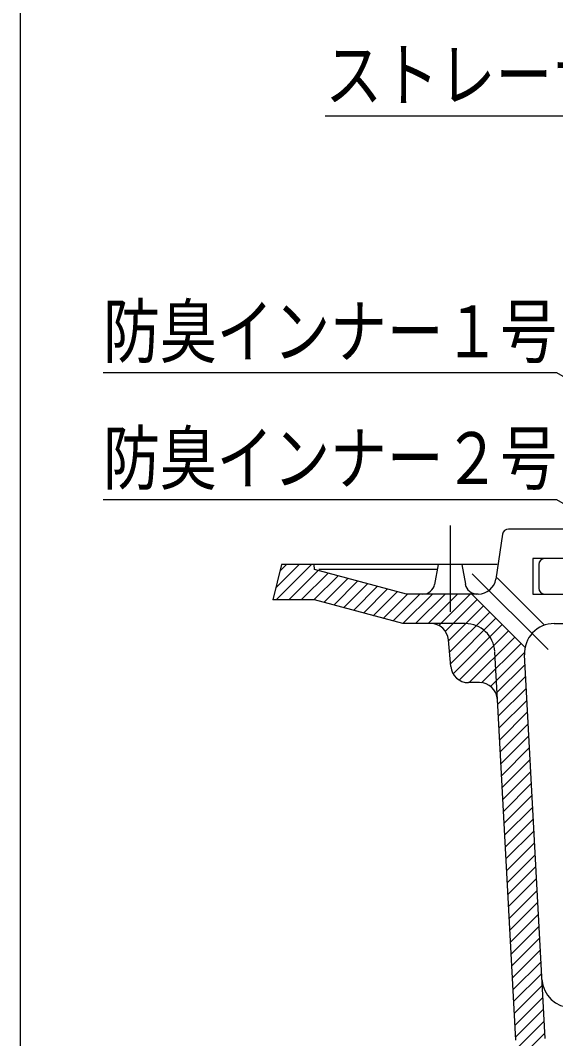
# Model space of a CAD drawing. Units: millimetres, scale not verified. Extents: x -819 to 819, y -558 to 522.
# Drawn here: x -819 to -683.1, y -422.6 to -164 of the extents above; entities that cross this region are included whole.
import ezdxf
from ezdxf.enums import TextEntityAlignment as Align

# ---------------------------------------------------------------- set-up
doc = ezdxf.new("R2010")
doc.units = ezdxf.units.MM
doc.header["$LTSCALE"] = 6
doc.linetypes.add('CHAIN1', pattern=[8, 5, -1, 1, -1])
doc.linetypes.add('DASHED2', pattern=[3, 2, -1])
for name, color, linetype in [('0-8_枠中線', 5, 'Continuous'), ('0-E_極細4', 6, 'Continuous'), ('1-1_寸法4', 7, 'Continuous')]:
    doc.layers.add(name, color=color, linetype=linetype)
doc.styles.add('ＭＳ ゴシック', font='')
doc.styles.get('ＭＳ ゴシック').set_extended_font_data('MS Gothic')

msp = doc.modelspace()

# ---------------------------------------------------------------- linework, layer by layer
at = {"layer": '0-8_枠中線'}
msp.add_lwpolyline([(-819, -558), (-819, 522), (819, 522), (819, -558)], close=True, dxfattribs=at)
at = {"layer": '0-E_極細4', "linetype": 'CHAIN1'}
for p, q in [((-709.93, -292.273), (-709.93, -314.177)), ((-704.281, -304.507), (-685.022, -323.766))]:
    msp.add_line(p, q, dxfattribs=at)
at = {"layer": '0-E_極細4'}
for p, q in [((-696.582, -294.497), (-698.31, -305.845)), ((-673.18, -293.167), (-695.091, -293.167)), ((-752.68, -302.167), (-754.93, -311.167)), ((-754.157, -308.076), (-748.248, -302.167)), ((-754.066, -311.167), (-745.066, -302.167)), ((-753.096, -303.833), (-751.43, -302.167)), ((-697.978, -302.167), (-752.68, -302.167)), ((-744.322, -303.403), (-744.43, -302.167)), ((-712.93, -302.167), (-713.848, -307.205)), ((-706.93, -302.167), (-706.046, -307.187)), ((-685.93, -300.667), (-688.93, -300.667)), ((-688.93, -300.667), (-688.93, -309.667)), ((-687.43, -302.167), (-687.43, -308.167)), ((-679.93, -300.667), (-685.93, -300.667)), ((-679.93, -300.667), (-685.93, -300.667)), ((-750.884, -311.167), (-743.374, -303.657)), ((-747.702, -311.167), (-740.864, -304.329)), ((-744.52, -311.167), (-738.355, -305.002)), ((-720.942, -309.667), (-744.322, -303.403)), ((-713.155, -303.403), (-743.27, -303.403)), ((-741.969, -311.798), (-735.845, -305.674)), ((-739.459, -312.47), (-733.336, -306.347)), ((-736.95, -313.143), (-730.826, -307.019)), ((-734.44, -313.815), (-728.316, -307.692)), ((-697.975, -305.51), (-685.921, -317.563)), ((-731.931, -314.488), (-725.807, -308.364)), ((-729.421, -315.16), (-723.297, -309.036)), ((-726.912, -315.833), (-720.746, -309.667)), ((-724.402, -316.505), (-717.564, -309.667)), ((-721.882, -317.167), (-714.382, -309.667)), ((-709.93, -309.667), (-720.942, -309.667)), ((-718.7, -317.167), (-711.2, -309.667)), ((-715.518, -317.167), (-708.018, -309.667)), ((-712.81, -317.641), (-704.836, -309.667)), ((-702.758, -309.667), (-709.93, -309.667)), ((-704.424, -309.667), (-690.875, -323.216)), ((-688.93, -309.667), (-679.93, -309.667)), ((-685.93, -309.667), (-679.93, -309.667)), ((-744.322, -311.167), (-754.93, -311.167)), ((-721.93, -317.167), (-744.322, -311.167)), ((-711.109, -319.122), (-703.039, -311.052)), ((-710.317, -321.511), (-701.448, -312.643)), ((-710.061, -324.437), (-699.857, -314.234)), ((-714.82, -317.167), (-721.93, -317.167)), ((-709.805, -327.363), (-698.266, -315.825)), ((-709.165, -329.906), (-696.675, -317.416)), ((-683.516, -317.167), (-673.18, -317.167)), ((-707.593, -331.516), (-695.084, -319.007)), ((-705.063, -332.167), (-693.493, -320.598)), ((-709.744, -328.06), (-710.337, -321.275)), ((-701.909, -332.196), (-691.902, -322.189)), ((-699.649, -333.118), (-691.014, -324.483)), ((-685.782, -422.563), (-691.006, -325.069)), ((-698.269, -334.92), (-690.874, -327.525)), ((-697.854, -337.687), (-690.712, -330.545)), ((-702.416, -332.167), (-705.261, -332.167)), ((-697.692, -340.706), (-690.55, -333.565)), ((-693.262, -422.969), (-697.922, -336.425)), ((-697.529, -343.726), (-690.389, -336.585)), ((-697.367, -346.745), (-690.227, -339.606)), ((-697.204, -349.765), (-690.065, -342.626)), ((-697.041, -352.784), (-689.903, -345.646)), ((-696.879, -355.803), (-689.741, -348.666)), ((-696.716, -358.823), (-689.58, -351.686)), ((-696.554, -361.842), (-689.418, -354.706)), ((-696.391, -364.862), (-689.256, -357.726)), ((-696.229, -367.881), (-689.094, -360.747)), ((-696.066, -370.9), (-688.932, -363.767)), ((-695.903, -373.92), (-688.77, -366.787)), ((-695.741, -376.939), (-688.609, -369.807)), ((-695.578, -379.959), (-688.447, -372.827)), ((-695.416, -382.978), (-688.285, -375.847)), ((-695.253, -385.997), (-688.123, -378.868)), ((-695.091, -389.017), (-687.961, -381.888)), ((-694.928, -392.036), (-687.8, -384.908)), ((-694.765, -395.056), (-687.638, -387.928)), ((-694.603, -398.075), (-687.476, -390.948)), ((-694.44, -401.095), (-687.314, -393.968)), ((-694.278, -404.114), (-687.152, -396.989)), ((-694.115, -407.133), (-686.99, -400.009)), ((-693.952, -410.153), (-686.829, -403.029)), ((-693.79, -413.172), (-686.667, -406.049)), ((-693.627, -416.192), (-686.505, -409.069)), ((-693.465, -419.211), (-686.343, -412.089)), ((-693.302, -422.23), (-686.181, -415.11)), ((-692.993, -425.103), (-686.02, -418.13)), ((-692.276, -427.568), (-685.858, -421.15))]:
    msp.add_line(p, q, dxfattribs=at)
at = {"layer": '0-E_極細4', "linetype": 'DASHED2'}
for p, q in [((-706.066, -317.167), (-714.82, -317.167)), ((-697.922, -336.425), (-698.577, -324.264))]:
    msp.add_line(p, q, dxfattribs=at)
at = {"layer": '0-E_極細4'}
for centre, radius, start, end in [((-695.091, -294.667), 1.5, 90, 173.4802), ((-685.93, -302.167), 1.5, 90, 180), ((-716.799, -306.667), 3, 270, 349.67095), ((-703.092, -306.667), 3, 189.9788, 270), ((-702.758, -305.167), 4.5, 270, 351.34132), ((-685.93, -308.167), 1.5, 180, 270), ((-714.82, -321.667), 4.5, 5, 90), ((-683.516, -324.667), 7.5, 90, 183.06691), ((-705.261, -327.667), 4.5, 185, 270), ((-702.416, -336.667), 4.5, 3.08199, 90), ((-679.096, -407.162), 7.5, 183.06691, 270)]:
    msp.add_arc(centre, radius, start, end, dxfattribs=at)
at = {"layer": '0-E_極細4', "linetype": 'DASHED2'}
msp.add_arc((-706.066, -324.667), 7.5, 3.08199, 90, dxfattribs=at)
at = {"layer": '1-1_寸法4'}
for points in [[(-631.939, -209.392), (-655.189, -188.348), (-741.589, -188.348)], [(-627.813, -285.235), (-682.78, -253.5), (-797.98, -253.5)], [(-645.596, -307.175), (-682.78, -285.707), (-797.98, -285.707)]]:
    msp.add_lwpolyline(points, dxfattribs=at)

# ---------------------------------------------------------------- texts
at = {"layer": '1-1_寸法4', "style": 'ＭＳ ゴシック', "width": 0.8}
for s, p in [('ストレーナー', (-741.589, -188.348)), ('防臭インナー１号', (-797.98, -253.5)), ('防臭インナー２号', (-797.98, -285.707))]:
    msp.add_text(s, height=13.2, dxfattribs=at).set_placement(p, align=Align.BOTTOM_LEFT)

doc.saveas('drawing.dxf')
